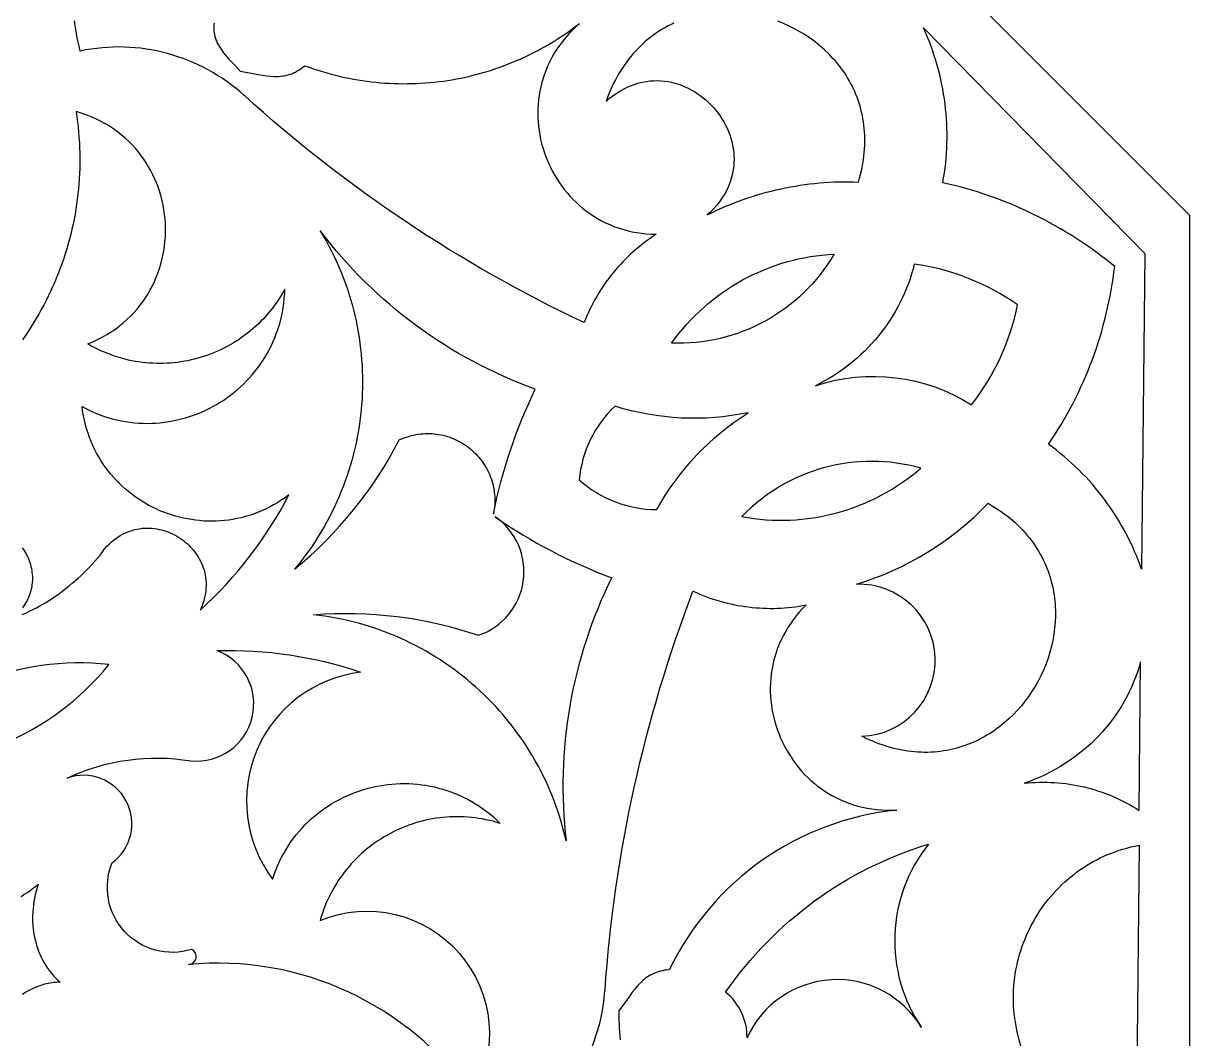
# Model space of a CAD drawing. Extents: x -3069 to -2029, y 258 to 1298.
# Drawn here: x -2495 to -2368.6, y 763.4 to 873.4 of the extents above; entities that cross this region are included whole.
import ezdxf

# ---------------------------------------------------------------- set-up
doc = ezdxf.new("R2010")
doc.units = 0
doc.layers.add('LAYER_1', color=18, linetype='CONTINUOUS')
doc.layers.add('LAYER_2', color=174, linetype='CONTINUOUS')

msp = doc.modelspace()

# ---------------------------------------------------------------- linework, layer by layer
at = {"layer": 'LAYER_1'}
for points in [[(-2474.29, 873.39), (-2474.32, 873.17), (-2474.32, 872.95), (-2474.32, 872.74), (-2474.31, 872.54), (-2474.29, 872.34), (-2474.25, 872.15), (-2474.21, 871.96), (-2474.16, 871.77), (-2474.1, 871.59), (-2474.02, 871.42), (-2473.95, 871.24), (-2473.86, 871.07), (-2473.76, 870.9), (-2473.55, 870.57), (-2473.31, 870.24), (-2473.05, 869.92), (-2472.76, 869.59), (-2472.14, 868.92), (-2471.47, 868.2), (-2470.46, 868.02), (-2469.51, 867.84), (-2469.05, 867.76), (-2468.6, 867.7), (-2468.17, 867.66), (-2467.74, 867.63), (-2467.32, 867.64), (-2467.11, 867.65), (-2466.9, 867.68), (-2466.7, 867.71), (-2466.49, 867.75), (-2466.29, 867.8), (-2466.09, 867.86), (-2465.88, 867.93), (-2465.68, 868.02), (-2465.48, 868.11), (-2465.28, 868.22), (-2465.08, 868.34), (-2464.87, 868.48), (-2464.67, 868.63), (-2464.47, 868.79), (-2464, 868.62), (-2463.52, 868.45), (-2463.05, 868.3), (-2462.57, 868.15), (-2462.09, 868.01), (-2461.61, 867.88), (-2461.13, 867.76), (-2460.65, 867.64), (-2460.17, 867.53), (-2459.68, 867.43), (-2459.2, 867.34), (-2458.71, 867.26), (-2458.23, 867.18), (-2457.74, 867.11), (-2457.25, 867.05), (-2456.77, 867), (-2456.28, 866.95), (-2455.79, 866.91), (-2455.3, 866.89), (-2454.81, 866.86), (-2454.32, 866.85), (-2453.84, 866.84), (-2453.35, 866.85), (-2452.86, 866.85), (-2452.37, 866.87), (-2451.89, 866.9), (-2451.4, 866.93), (-2450.91, 866.97), (-2450.43, 867.02), (-2449.95, 867.07), (-2449.46, 867.13), (-2448.98, 867.2), (-2448.5, 867.28), (-2448.02, 867.37), (-2447.54, 867.46), (-2447.07, 867.56), (-2446.59, 867.67), (-2446.12, 867.79), (-2445.65, 867.91), (-2445.18, 868.04), (-2444.71, 868.18), (-2444.25, 868.32), (-2443.78, 868.48), (-2443.32, 868.64), (-2442.86, 868.8), (-2442.4, 868.98), (-2441.95, 869.16), (-2441.5, 869.35), (-2441.05, 869.55), (-2440.6, 869.75), (-2440.16, 869.97), (-2439.72, 870.18), (-2439.28, 870.41), (-2438.85, 870.64), (-2438.41, 870.89), (-2437.99, 871.13), (-2437.56, 871.39), (-2437.14, 871.65), (-2436.72, 871.92), (-2436.31, 872.2), (-2435.9, 872.48), (-2435.49, 872.78), (-2435.09, 873.07), (-2434.69, 873.38), (-2435.11, 873.01), (-2435.5, 872.62), (-2435.88, 872.23), (-2436.23, 871.82), (-2436.56, 871.41), (-2436.88, 870.99), (-2437.17, 870.57), (-2437.44, 870.14), (-2437.69, 869.7), (-2437.92, 869.25), (-2438.13, 868.8), (-2438.33, 868.35), (-2438.5, 867.89), (-2438.65, 867.43), (-2438.79, 866.96), (-2438.9, 866.5), (-2439, 866.02), (-2439.08, 865.55), (-2439.14, 865.08), (-2439.19, 864.6), (-2439.21, 864.13), (-2439.22, 863.66), (-2439.21, 863.18), (-2439.19, 862.71), (-2439.15, 862.24), (-2439.09, 861.77), (-2439.01, 861.31), (-2438.92, 860.84), (-2438.81, 860.38), (-2438.68, 859.93), (-2438.54, 859.48), (-2438.39, 859.04), (-2438.22, 858.6), (-2438.03, 858.16), (-2437.83, 857.74), (-2437.62, 857.32), (-2437.39, 856.91), (-2437.14, 856.51), (-2436.88, 856.11), (-2436.61, 855.73), (-2436.32, 855.35), (-2436.02, 854.99), (-2435.71, 854.63), (-2435.38, 854.29), (-2435.04, 853.96), (-2434.69, 853.64), (-2434.33, 853.33), (-2433.95, 853.04), (-2433.56, 852.76), (-2433.16, 852.49), (-2432.74, 852.24), (-2432.32, 852), (-2431.88, 851.78), (-2431.43, 851.58), (-2430.98, 851.39), (-2430.51, 851.22), (-2430.03, 851.07), (-2429.54, 850.93), (-2429.04, 850.81), (-2428.53, 850.72), (-2428, 850.64), (-2427.47, 850.58), (-2426.94, 850.55), (-2426.39, 850.53), (-2426.72, 850.31), (-2427.04, 850.09), (-2427.36, 849.86), (-2427.68, 849.63), (-2427.99, 849.39), (-2428.29, 849.14), (-2428.6, 848.89), (-2428.89, 848.63), (-2429.18, 848.36), (-2429.46, 848.09), (-2429.74, 847.82), (-2430.02, 847.54), (-2430.28, 847.25), (-2430.55, 846.96), (-2430.8, 846.67), (-2431.05, 846.37), (-2431.3, 846.06), (-2431.54, 845.75), (-2431.77, 845.44), (-2431.99, 845.12), (-2432.21, 844.8), (-2432.43, 844.47), (-2432.64, 844.13), (-2432.84, 843.8), (-2433.03, 843.46), (-2433.22, 843.11), (-2433.4, 842.76), (-2433.58, 842.41), (-2433.74, 842.05), (-2433.9, 841.69), (-2434.06, 841.33), (-2434.2, 840.96), (-2435.46, 841.56), (-2436.71, 842.17), (-2437.95, 842.79), (-2439.19, 843.43), (-2440.42, 844.07), (-2441.64, 844.73), (-2442.86, 845.4), (-2444.07, 846.07), (-2445.28, 846.76), (-2446.48, 847.46), (-2447.67, 848.18), (-2448.85, 848.9), (-2450.03, 849.63), (-2451.2, 850.38), (-2452.37, 851.13), (-2453.52, 851.9), (-2454.67, 852.67), (-2455.82, 853.46), (-2456.95, 854.26), (-2458.08, 855.07), (-2459.2, 855.89), (-2460.31, 856.71), (-2461.42, 857.55), (-2462.52, 858.4), (-2463.61, 859.26), (-2464.69, 860.13), (-2465.77, 861.01), (-2466.83, 861.9), (-2467.89, 862.8), (-2468.94, 863.71), (-2469.99, 864.64), (-2471.02, 865.57), (-2471.04, 865.57), (-2471.49, 865.98), (-2471.96, 866.36), (-2472.44, 866.73), (-2472.92, 867.09), (-2473.42, 867.43), (-2473.92, 867.75), (-2474.43, 868.06), (-2474.95, 868.35), (-2475.48, 868.63), (-2476.01, 868.89), (-2476.55, 869.14), (-2477.1, 869.37), (-2477.65, 869.58), (-2478.21, 869.77), (-2478.78, 869.95), (-2479.35, 870.12), (-2479.92, 870.26), (-2480.5, 870.39), (-2481.08, 870.5), (-2481.66, 870.6), (-2482.25, 870.68), (-2482.84, 870.74), (-2483.44, 870.78), (-2484.03, 870.81), (-2484.63, 870.82), (-2485.22, 870.81), (-2485.82, 870.78), (-2486.42, 870.74), (-2487.02, 870.67), (-2487.62, 870.59), (-2488.22, 870.5), (-2488.81, 870.38), (-2488.93, 870.92), (-2489.05, 871.47), (-2489.16, 872.01), (-2489.26, 872.55), (-2489.35, 873.1), (-2489.43, 873.64)], [(-2424.48, 873.39), (-2424.79, 873.25), (-2425.09, 873.1), (-2425.38, 872.94), (-2425.68, 872.77), (-2425.97, 872.6), (-2426.25, 872.41), (-2426.53, 872.22), (-2426.81, 872.02), (-2427.09, 871.81), (-2427.36, 871.59), (-2427.62, 871.37), (-2427.89, 871.13), (-2428.14, 870.89), (-2428.4, 870.63), (-2428.64, 870.37), (-2428.89, 870.1), (-2429.12, 869.82), (-2429.36, 869.53), (-2429.58, 869.23), (-2429.8, 868.93), (-2430.02, 868.61), (-2430.23, 868.29), (-2430.43, 867.95), (-2430.63, 867.61), (-2430.82, 867.25), (-2431.01, 866.89), (-2431.19, 866.52), (-2431.36, 866.14), (-2431.52, 865.74), (-2431.68, 865.34), (-2431.83, 864.93), (-2431.44, 865.26), (-2431.05, 865.56), (-2430.66, 865.83), (-2430.27, 866.08), (-2429.87, 866.3), (-2429.47, 866.49), (-2429.07, 866.66), (-2428.67, 866.8), (-2428.27, 866.92), (-2427.87, 867.02), (-2427.47, 867.09), (-2427.07, 867.14), (-2426.68, 867.17), (-2426.28, 867.18), (-2425.89, 867.16), (-2425.5, 867.13), (-2425.12, 867.07), (-2424.74, 867), (-2424.37, 866.91), (-2424, 866.8), (-2423.64, 866.67), (-2423.28, 866.52), (-2422.94, 866.36), (-2422.6, 866.18), (-2422.26, 865.99), (-2421.94, 865.79), (-2421.62, 865.57), (-2421.32, 865.33), (-2421.02, 865.08), (-2420.73, 864.82), (-2420.46, 864.55), (-2420.2, 864.27), (-2419.95, 863.98), (-2419.71, 863.67), (-2419.48, 863.36), (-2419.27, 863.04), (-2419.07, 862.71), (-2418.89, 862.37), (-2418.72, 862.02), (-2418.57, 861.67), (-2418.43, 861.31), (-2418.31, 860.94), (-2418.21, 860.57), (-2418.12, 860.2), (-2418.05, 859.82), (-2418, 859.44), (-2417.97, 859.06), (-2417.96, 858.67), (-2417.97, 858.28), (-2418, 857.89), (-2418.05, 857.5), (-2418.12, 857.11), (-2418.22, 856.72), (-2418.34, 856.33), (-2418.48, 855.94), (-2418.64, 855.56), (-2418.83, 855.18), (-2419.04, 854.8), (-2419.28, 854.43), (-2419.54, 854.05), (-2419.83, 853.69), (-2420.15, 853.33), (-2420.49, 852.98), (-2420.86, 852.63), (-2420.38, 852.87), (-2419.9, 853.1), (-2419.42, 853.32), (-2418.93, 853.53), (-2418.44, 853.74), (-2417.95, 853.93), (-2417.46, 854.12), (-2416.96, 854.3), (-2416.46, 854.48), (-2415.96, 854.64), (-2415.45, 854.8), (-2414.95, 854.95), (-2414.44, 855.09), (-2413.93, 855.22), (-2413.41, 855.35), (-2412.9, 855.46), (-2412.38, 855.57), (-2411.86, 855.67), (-2411.34, 855.76), (-2410.82, 855.85), (-2410.3, 855.92), (-2409.77, 855.99), (-2409.25, 856.05), (-2408.72, 856.1), (-2408.19, 856.14), (-2407.67, 856.17), (-2407.14, 856.2), (-2406.61, 856.21), (-2406.08, 856.22), (-2405.55, 856.22), (-2405.01, 856.21), (-2404.48, 856.19), (-2404.36, 856.6), (-2404.26, 857.01), (-2404.16, 857.42), (-2404.08, 857.82), (-2404.01, 858.21), (-2403.95, 858.61), (-2403.89, 859), (-2403.85, 859.39), (-2403.82, 859.77), (-2403.8, 860.15), (-2403.79, 860.53), (-2403.79, 860.9), (-2403.8, 861.27), (-2403.82, 861.63), (-2403.85, 861.99), (-2403.89, 862.35), (-2403.94, 862.7), (-2404, 863.05), (-2404.06, 863.4), (-2404.14, 863.74), (-2404.22, 864.07), (-2404.31, 864.4), (-2404.41, 864.73), (-2404.52, 865.06), (-2404.63, 865.37), (-2404.76, 865.69), (-2404.89, 866), (-2405.03, 866.3), (-2405.17, 866.61), (-2405.33, 866.9), (-2405.49, 867.19), (-2405.66, 867.48), (-2405.83, 867.76), (-2406.01, 868.04), (-2406.2, 868.31), (-2406.4, 868.58), (-2406.6, 868.84), (-2406.8, 869.09), (-2407.02, 869.35), (-2407.24, 869.59), (-2407.46, 869.83), (-2407.69, 870.07), (-2408.17, 870.53), (-2408.66, 870.96), (-2409.18, 871.37), (-2409.71, 871.76), (-2410.26, 872.13), (-2410.82, 872.47), (-2411.4, 872.79), (-2412, 873.08), (-2412.6, 873.35), (-2413.21, 873.6)], [(-2495.09, 809.33), (-2494.7, 809.5), (-2494.31, 809.69), (-2493.92, 809.88), (-2493.54, 810.08), (-2493.17, 810.29), (-2492.8, 810.5), (-2492.43, 810.72), (-2492.07, 810.95), (-2491.71, 811.18), (-2491.36, 811.42), (-2491.01, 811.67), (-2490.66, 811.93), (-2490.32, 812.19), (-2489.99, 812.45), (-2489.66, 812.73), (-2489.33, 813.01), (-2489.02, 813.29), (-2488.7, 813.58), (-2488.39, 813.88), (-2488.09, 814.18), (-2487.79, 814.49), (-2487.5, 814.81), (-2487.21, 815.13), (-2486.93, 815.46), (-2486.66, 815.79), (-2486.39, 816.13), (-2486.13, 816.48), (-2485.91, 816.73), (-2485.68, 816.96), (-2485.45, 817.18), (-2485.21, 817.38), (-2484.96, 817.57), (-2484.72, 817.74), (-2484.47, 817.89), (-2484.21, 818.04), (-2483.96, 818.16), (-2483.7, 818.28), (-2483.44, 818.38), (-2483.17, 818.46), (-2482.91, 818.54), (-2482.64, 818.6), (-2482.37, 818.64), (-2482.11, 818.68), (-2481.84, 818.7), (-2481.57, 818.71), (-2481.3, 818.7), (-2481.04, 818.69), (-2480.77, 818.66), (-2480.51, 818.62), (-2480.25, 818.57), (-2479.99, 818.51), (-2479.74, 818.44), (-2479.49, 818.36), (-2479.24, 818.27), (-2478.99, 818.16), (-2478.75, 818.05), (-2478.51, 817.93), (-2478.28, 817.8), (-2478.06, 817.66), (-2477.84, 817.51), (-2477.62, 817.36), (-2477.42, 817.19), (-2477.22, 817.02), (-2477.02, 816.84), (-2476.84, 816.65), (-2476.66, 816.45), (-2476.49, 816.25), (-2476.33, 816.04), (-2476.17, 815.82), (-2476.03, 815.6), (-2475.9, 815.37), (-2475.77, 815.13), (-2475.66, 814.89), (-2475.56, 814.64), (-2475.47, 814.39), (-2475.39, 814.13), (-2475.32, 813.87), (-2475.26, 813.6), (-2475.22, 813.33), (-2475.19, 813.06), (-2475.17, 812.78), (-2475.17, 812.49), (-2475.18, 812.21), (-2475.2, 811.92), (-2475.24, 811.62), (-2475.3, 811.33), (-2475.37, 811.03), (-2475.45, 810.73), (-2475.55, 810.43), (-2475.67, 810.12), (-2475.81, 809.82), (-2475.08, 810.49), (-2474.37, 811.18), (-2473.67, 811.88), (-2472.99, 812.6), (-2472.33, 813.34), (-2471.69, 814.09), (-2471.06, 814.85), (-2470.45, 815.62), (-2469.85, 816.41), (-2469.28, 817.22), (-2468.72, 818.03), (-2468.18, 818.86), (-2467.65, 819.7), (-2467.15, 820.55), (-2466.66, 821.42), (-2466.2, 822.29), (-2466.61, 822), (-2467.02, 821.72), (-2467.44, 821.45), (-2467.86, 821.21), (-2468.29, 820.98), (-2468.72, 820.77), (-2469.16, 820.57), (-2469.59, 820.39), (-2470.04, 820.23), (-2470.48, 820.08), (-2470.92, 819.95), (-2471.37, 819.83), (-2471.82, 819.73), (-2472.27, 819.65), (-2472.72, 819.58), (-2473.17, 819.52), (-2473.62, 819.48), (-2474.07, 819.46), (-2474.52, 819.45), (-2474.97, 819.46), (-2475.42, 819.47), (-2475.87, 819.51), (-2476.31, 819.56), (-2476.75, 819.62), (-2477.19, 819.69), (-2477.63, 819.78), (-2478.06, 819.88), (-2478.49, 820), (-2478.92, 820.13), (-2479.34, 820.27), (-2479.75, 820.43), (-2480.17, 820.59), (-2480.57, 820.78), (-2480.97, 820.97), (-2481.37, 821.17), (-2481.75, 821.39), (-2482.13, 821.62), (-2482.51, 821.86), (-2482.87, 822.12), (-2483.23, 822.38), (-2483.58, 822.66), (-2483.93, 822.95), (-2484.26, 823.25), (-2484.58, 823.56), (-2484.9, 823.88), (-2485.2, 824.21), (-2485.5, 824.55), (-2485.78, 824.91), (-2486.05, 825.27), (-2486.31, 825.64), (-2486.56, 826.03), (-2486.8, 826.42), (-2487.03, 826.82), (-2487.24, 827.24), (-2487.44, 827.66), (-2487.63, 828.09), (-2487.8, 828.53), (-2487.96, 828.98), (-2488.11, 829.44), (-2488.24, 829.91), (-2488.35, 830.38), (-2488.45, 830.87), (-2488.54, 831.36), (-2488.61, 831.86), (-2488.14, 831.62), (-2487.68, 831.4), (-2487.21, 831.19), (-2486.74, 831.01), (-2486.27, 830.84), (-2485.8, 830.69), (-2485.33, 830.55), (-2484.85, 830.43), (-2484.38, 830.33), (-2483.9, 830.25), (-2483.43, 830.18), (-2482.96, 830.12), (-2482.48, 830.08), (-2482.01, 830.06), (-2481.54, 830.05), (-2481.07, 830.06), (-2480.6, 830.08), (-2480.14, 830.12), (-2479.67, 830.17), (-2479.21, 830.24), (-2478.76, 830.32), (-2478.3, 830.42), (-2477.86, 830.53), (-2477.41, 830.65), (-2476.97, 830.78), (-2476.53, 830.93), (-2476.1, 831.1), (-2475.68, 831.27), (-2475.26, 831.46), (-2474.85, 831.66), (-2474.44, 831.87), (-2474.04, 832.1), (-2473.65, 832.33), (-2473.26, 832.58), (-2472.88, 832.84), (-2472.51, 833.11), (-2472.15, 833.4), (-2471.8, 833.69), (-2471.45, 834), (-2471.11, 834.31), (-2470.79, 834.64), (-2470.47, 834.97), (-2470.17, 835.32), (-2469.87, 835.68), (-2469.59, 836.04), (-2469.31, 836.42), (-2469.05, 836.8), (-2468.8, 837.2), (-2468.56, 837.6), (-2468.33, 838.01), (-2468.12, 838.43), (-2467.92, 838.86), (-2467.73, 839.3), (-2467.56, 839.75), (-2467.39, 840.2), (-2467.25, 840.66), (-2467.12, 841.13), (-2467, 841.6), (-2466.9, 842.09), (-2466.81, 842.58), (-2466.74, 843.07), (-2466.69, 843.58), (-2466.65, 844.09), (-2466.63, 844.6), (-2466.83, 844.25), (-2467.03, 843.9), (-2467.25, 843.56), (-2467.47, 843.23), (-2467.7, 842.9), (-2467.94, 842.58), (-2468.18, 842.27), (-2468.43, 841.97), (-2468.69, 841.67), (-2468.96, 841.39), (-2469.23, 841.11), (-2469.5, 840.83), (-2469.78, 840.57), (-2470.07, 840.31), (-2470.37, 840.06), (-2470.67, 839.82), (-2470.97, 839.59), (-2471.28, 839.37), (-2471.6, 839.15), (-2471.91, 838.94), (-2472.24, 838.74), (-2472.57, 838.55), (-2472.9, 838.37), (-2473.24, 838.2), (-2473.58, 838.03), (-2473.92, 837.87), (-2474.27, 837.72), (-2474.62, 837.58), (-2474.97, 837.45), (-2475.33, 837.33), (-2475.69, 837.21), (-2476.05, 837.11), (-2476.42, 837.01), (-2476.78, 836.92), (-2477.15, 836.84), (-2477.52, 836.77), (-2477.9, 836.71), (-2478.27, 836.66), (-2478.65, 836.62), (-2479.03, 836.58), (-2479.4, 836.56), (-2479.78, 836.54), (-2480.16, 836.54), (-2480.54, 836.54), (-2480.92, 836.56), (-2481.3, 836.58), (-2481.69, 836.61), (-2482.07, 836.65), (-2482.45, 836.7), (-2482.83, 836.76), (-2483.21, 836.83), (-2483.58, 836.91), (-2483.96, 837), (-2484.34, 837.1), (-2484.71, 837.21), (-2485.09, 837.33), (-2485.46, 837.46), (-2485.83, 837.6), (-2486.19, 837.75), (-2486.56, 837.91), (-2486.92, 838.08), (-2487.28, 838.26), (-2487.64, 838.46), (-2487.99, 838.66), (-2487.45, 838.88), (-2486.92, 839.13), (-2486.41, 839.39), (-2485.92, 839.67), (-2485.45, 839.96), (-2484.99, 840.27), (-2484.56, 840.6), (-2484.14, 840.94), (-2483.74, 841.29), (-2483.36, 841.65), (-2483, 842.03), (-2482.65, 842.42), (-2482.33, 842.82), (-2482.02, 843.22), (-2481.73, 843.64), (-2481.46, 844.07), (-2481.21, 844.51), (-2480.98, 844.96), (-2480.76, 845.41), (-2480.56, 845.87), (-2480.38, 846.33), (-2480.22, 846.81), (-2480.07, 847.28), (-2479.95, 847.76), (-2479.84, 848.25), (-2479.75, 848.74), (-2479.68, 849.23), (-2479.62, 849.72), (-2479.58, 850.22), (-2479.57, 850.71), (-2479.56, 851.21), (-2479.58, 851.7), (-2479.61, 852.2), (-2479.67, 852.69), (-2479.73, 853.18), (-2479.82, 853.67), (-2479.93, 854.15), (-2480.05, 854.64), (-2480.19, 855.11), (-2480.34, 855.58), (-2480.52, 856.05), (-2480.71, 856.51), (-2480.92, 856.96), (-2481.14, 857.41), (-2481.39, 857.84), (-2481.65, 858.27), (-2481.93, 858.69), (-2482.22, 859.1), (-2482.53, 859.5), (-2482.86, 859.89), (-2483.21, 860.27), (-2483.57, 860.63), (-2483.96, 860.98), (-2484.35, 861.32), (-2484.77, 861.64), (-2485.2, 861.95), (-2485.65, 862.25), (-2486.12, 862.53), (-2486.6, 862.79), (-2487.1, 863.03), (-2487.61, 863.26), (-2488.15, 863.47), (-2488.7, 863.66), (-2489.26, 863.83), (-2489.18, 863.27), (-2489.11, 862.71), (-2489.04, 862.15), (-2488.99, 861.58), (-2488.94, 861.02), (-2488.9, 860.46), (-2488.88, 859.9), (-2488.86, 859.34), (-2488.85, 858.78), (-2488.85, 858.22), (-2488.86, 857.66), (-2488.88, 857.11), (-2488.91, 856.55), (-2488.95, 856), (-2489, 855.44), (-2489.05, 854.89), (-2489.12, 854.34), (-2489.19, 853.79), (-2489.28, 853.25), (-2489.37, 852.7), (-2489.47, 852.16), (-2489.58, 851.62), (-2489.7, 851.08), (-2489.83, 850.55), (-2489.96, 850.01), (-2490.11, 849.48), (-2490.26, 848.95), (-2490.42, 848.43), (-2490.59, 847.91), (-2490.77, 847.39), (-2490.96, 846.87), (-2491.15, 846.35), (-2491.36, 845.84), (-2491.57, 845.34), (-2491.79, 844.83), (-2492.02, 844.33), (-2492.26, 843.84), (-2492.5, 843.35), (-2492.76, 842.86), (-2493.02, 842.37), (-2493.29, 841.89), (-2493.56, 841.42), (-2493.85, 840.94), (-2494.14, 840.48), (-2494.44, 840.01), (-2494.75, 839.56), (-2495.07, 839.1)], [(-2495.08, 816.56), (-2494.95, 816.38), (-2494.83, 816.19), (-2494.71, 816), (-2494.61, 815.81), (-2494.51, 815.61), (-2494.42, 815.4), (-2494.34, 815.2), (-2494.27, 814.98), (-2494.2, 814.77), (-2494.15, 814.56), (-2494.1, 814.34), (-2494.06, 814.12), (-2494.03, 813.9), (-2494.01, 813.68), (-2493.99, 813.45), (-2493.99, 813.23), (-2493.99, 813.01), (-2494.01, 812.79), (-2494.03, 812.56), (-2494.06, 812.34), (-2494.11, 812.12), (-2494.16, 811.91), (-2494.22, 811.69), (-2494.29, 811.48), (-2494.37, 811.27), (-2494.47, 811.06), (-2494.57, 810.86), (-2494.68, 810.66), (-2494.8, 810.46), (-2494.93, 810.27), (-2495.07, 810.08)], [(-2495.22, 778.8), (-2494.9, 779), (-2494.59, 779.2), (-2494.28, 779.42), (-2493.97, 779.65), (-2493.66, 779.88), (-2493.36, 780.13), (-2493.48, 779.75), (-2493.59, 779.38), (-2493.68, 779), (-2493.76, 778.63), (-2493.83, 778.25), (-2493.88, 777.87), (-2493.92, 777.5), (-2493.95, 777.12), (-2493.96, 776.75), (-2493.97, 776.38), (-2493.96, 776.01), (-2493.93, 775.65), (-2493.9, 775.28), (-2493.85, 774.93), (-2493.79, 774.57), (-2493.72, 774.22), (-2493.63, 773.87), (-2493.54, 773.53), (-2493.43, 773.2), (-2493.31, 772.87), (-2493.18, 772.54), (-2493.04, 772.23), (-2492.88, 771.92), (-2492.71, 771.61), (-2492.54, 771.32), (-2492.35, 771.03), (-2492.15, 770.75), (-2491.93, 770.48), (-2491.71, 770.22), (-2491.48, 769.97), (-2491.23, 769.73), (-2490.98, 769.5), (-2491.19, 769.5), (-2491.41, 769.49), (-2491.62, 769.48), (-2491.84, 769.45), (-2492.26, 769.39), (-2492.68, 769.29), (-2493.09, 769.17), (-2493.5, 769.02), (-2493.9, 768.84), (-2494.29, 768.64), (-2494.68, 768.42), (-2495.05, 768.17)]]:
    msp.add_lwpolyline(points, dxfattribs=at)
for points in [[(-2373.46, 848.44), (-2373.8, 814.24), (-2373.98, 814.75), (-2374.17, 815.25), (-2374.37, 815.75), (-2374.59, 816.24), (-2374.8, 816.73), (-2375.03, 817.22), (-2375.27, 817.7), (-2375.52, 818.17), (-2375.77, 818.64), (-2376.04, 819.11), (-2376.31, 819.57), (-2376.59, 820.02), (-2376.88, 820.47), (-2377.18, 820.91), (-2377.49, 821.35), (-2377.8, 821.78), (-2378.12, 822.21), (-2378.46, 822.63), (-2378.79, 823.04), (-2379.14, 823.45), (-2379.5, 823.85), (-2379.86, 824.24), (-2380.23, 824.63), (-2380.61, 825.01), (-2380.99, 825.38), (-2381.38, 825.74), (-2381.78, 826.1), (-2382.19, 826.45), (-2382.61, 826.8), (-2383.03, 827.13), (-2383.46, 827.46), (-2383.89, 827.78, 0.121003), (-2376.72, 847.05), (-2377.22, 847.45), (-2377.73, 847.85), (-2378.25, 848.25), (-2378.77, 848.63), (-2379.3, 849.01), (-2379.83, 849.38), (-2380.38, 849.75), (-2380.92, 850.11), (-2381.48, 850.46), (-2382.04, 850.8), (-2382.6, 851.13), (-2383.17, 851.46), (-2383.75, 851.78), (-2384.33, 852.09), (-2384.91, 852.39), (-2385.5, 852.69), (-2386.09, 852.97), (-2386.69, 853.25), (-2387.29, 853.52), (-2387.89, 853.78), (-2388.5, 854.02), (-2389.11, 854.26), (-2389.72, 854.49), (-2390.34, 854.71), (-2390.96, 854.92), (-2391.58, 855.13), (-2392.2, 855.32), (-2392.83, 855.5), (-2393.45, 855.66), (-2394.08, 855.82), (-2394.71, 855.97), (-2395.34, 856.11), (-2395.25, 856.64), (-2395.16, 857.18), (-2395.09, 857.71), (-2395.03, 858.24), (-2394.98, 858.78), (-2394.94, 859.32), (-2394.91, 859.85), (-2394.89, 860.39), (-2394.88, 860.92), (-2394.88, 861.46), (-2394.89, 861.99), (-2394.91, 862.53), (-2394.94, 863.06), (-2394.99, 863.6), (-2395.04, 864.13), (-2395.1, 864.66), (-2395.17, 865.19), (-2395.25, 865.72), (-2395.34, 866.24), (-2395.44, 866.77), (-2395.55, 867.29), (-2395.68, 867.81), (-2395.81, 868.33), (-2395.95, 868.85), (-2396.1, 869.36), (-2396.26, 869.87), (-2396.43, 870.38), (-2396.61, 870.88), (-2396.8, 871.39), (-2397, 871.89), (-2397.21, 872.38), (-2397.43, 872.88)], [(-2387.24, 842.89), (-2387.86, 843.31), (-2388.5, 843.72), (-2389.16, 844.11), (-2389.82, 844.47), (-2390.49, 844.83), (-2391.18, 845.16), (-2391.87, 845.47), (-2392.57, 845.76), (-2393.28, 846.03), (-2394, 846.28), (-2394.73, 846.51), (-2395.46, 846.71), (-2396.19, 846.9), (-2396.93, 847.06), (-2397.68, 847.2), (-2398.43, 847.31), (-2398.57, 846.77), (-2398.72, 846.24), (-2398.89, 845.71), (-2399.07, 845.19), (-2399.27, 844.68), (-2399.48, 844.17), (-2399.71, 843.67), (-2399.95, 843.18), (-2400.2, 842.69), (-2400.46, 842.21), (-2400.74, 841.74), (-2401.03, 841.28), (-2401.33, 840.83), (-2401.65, 840.38), (-2401.97, 839.95), (-2402.31, 839.52), (-2402.66, 839.1), (-2403.02, 838.69), (-2403.39, 838.29), (-2403.77, 837.91), (-2404.17, 837.53), (-2404.57, 837.16), (-2404.98, 836.81), (-2405.41, 836.46), (-2405.84, 836.13), (-2406.29, 835.81), (-2406.74, 835.5), (-2407.2, 835.2), (-2407.67, 834.91), (-2408.16, 834.64), (-2408.65, 834.38), (-2409.14, 834.13, -0.224974), (-2392.24, 832.06, 0.118726)], [(-2434.73, 823.93, 0.186674), (-2426.31, 820.72, -0.126855), (-2416.42, 831.2), (-2417.32, 831.03), (-2418.22, 830.89), (-2419.13, 830.77), (-2420.04, 830.69), (-2420.95, 830.63), (-2421.86, 830.6), (-2422.77, 830.6), (-2423.68, 830.63), (-2424.59, 830.69), (-2425.5, 830.78), (-2426.41, 830.89), (-2427.31, 831.04), (-2428.2, 831.21), (-2429.1, 831.41), (-2429.98, 831.64), (-2430.86, 831.9), (-2431.27, 831.5), (-2431.66, 831.08), (-2432.03, 830.65), (-2432.37, 830.2), (-2432.7, 829.74), (-2433, 829.26), (-2433.28, 828.77), (-2433.54, 828.27), (-2433.78, 827.76), (-2433.99, 827.24), (-2434.17, 826.71), (-2434.34, 826.16), (-2434.47, 825.61), (-2434.59, 825.06), (-2434.67, 824.49)], [(-2417.12, 819.95, 0.228229), (-2397.73, 825.2, 0.276488)], [(-2390.43, 821.39), (-2390.06, 821.17), (-2389.7, 820.95), (-2389.35, 820.73), (-2389.02, 820.5), (-2388.69, 820.26), (-2388.37, 820.02), (-2388.06, 819.77), (-2387.77, 819.52), (-2387.48, 819.27), (-2387.2, 819.01), (-2386.93, 818.74), (-2386.68, 818.47), (-2386.43, 818.2), (-2386.19, 817.92), (-2385.96, 817.64), (-2385.74, 817.36), (-2385.53, 817.07), (-2385.33, 816.78), (-2385.14, 816.49), (-2384.96, 816.19), (-2384.79, 815.89), (-2384.62, 815.59), (-2384.47, 815.28), (-2384.32, 814.97), (-2384.19, 814.66), (-2384.06, 814.35), (-2383.94, 814.04), (-2383.83, 813.72), (-2383.72, 813.4), (-2383.63, 813.08), (-2383.55, 812.76), (-2383.47, 812.44), (-2383.4, 812.11), (-2383.34, 811.79), (-2383.29, 811.46), (-2383.24, 811.13), (-2383.21, 810.81), (-2383.18, 810.48), (-2383.16, 810.15), (-2383.14, 809.82), (-2383.14, 809.49), (-2383.14, 809.16), (-2383.17, 808.5), (-2383.23, 807.85), (-2383.31, 807.19), (-2383.43, 806.54), (-2383.57, 805.9), (-2383.74, 805.26), (-2383.94, 804.63), (-2384.16, 804.01), (-2384.41, 803.4), (-2384.69, 802.79), (-2384.99, 802.2), (-2385.31, 801.62), (-2385.66, 801.06), (-2386.02, 800.51), (-2386.42, 799.98), (-2386.83, 799.46), (-2387.26, 798.97), (-2387.72, 798.49), (-2388.19, 798.03), (-2388.69, 797.6), (-2389.2, 797.18), (-2389.47, 796.99), (-2389.73, 796.79), (-2390.01, 796.61), (-2390.28, 796.43), (-2390.56, 796.26), (-2390.85, 796.09), (-2391.14, 795.94), (-2391.43, 795.78), (-2391.73, 795.64), (-2392.03, 795.5), (-2392.34, 795.37), (-2392.65, 795.25), (-2392.96, 795.14), (-2393.28, 795.03), (-2393.6, 794.93), (-2393.92, 794.84), (-2394.25, 794.76), (-2394.58, 794.68), (-2394.91, 794.62), (-2395.25, 794.56), (-2395.59, 794.51), (-2395.93, 794.47), (-2396.28, 794.44), (-2396.63, 794.42), (-2396.98, 794.41), (-2397.33, 794.41), (-2397.69, 794.42), (-2398.05, 794.43), (-2398.41, 794.46), (-2398.78, 794.5), (-2399.15, 794.55), (-2399.52, 794.6), (-2399.89, 794.67), (-2400.26, 794.75), (-2400.64, 794.84), (-2401.02, 794.94), (-2401.4, 795.05), (-2401.78, 795.18), (-2402.17, 795.31), (-2402.55, 795.45), (-2402.94, 795.61), (-2403.33, 795.78), (-2403.72, 795.96), (-2404.11, 796.15, 1), (-2404.71, 812.62, 0.128453)], [(-2463.53, 809.32), (-2462.4, 809.4), (-2461.26, 809.45), (-2460.13, 809.47), (-2459, 809.45), (-2457.87, 809.42), (-2456.74, 809.35), (-2455.61, 809.25), (-2454.48, 809.12), (-2453.36, 808.97), (-2452.25, 808.79), (-2451.13, 808.58), (-2450.03, 808.34), (-2448.92, 808.07), (-2447.83, 807.77), (-2446.74, 807.44), (-2445.66, 807.09, 0.61665), (-2443.85, 819.93, 0.063158), (-2431.22, 813.32, 0.145764), (-2436.15, 784.82), (-2436.3, 785.44), (-2436.46, 786.05), (-2436.62, 786.66), (-2436.8, 787.26), (-2436.99, 787.86), (-2437.2, 788.45), (-2437.41, 789.04), (-2437.63, 789.62), (-2437.87, 790.19), (-2438.11, 790.76), (-2438.37, 791.32), (-2438.64, 791.87), (-2438.91, 792.42), (-2439.2, 792.96), (-2439.5, 793.5), (-2439.8, 794.03), (-2440.12, 794.55), (-2440.45, 795.07), (-2440.78, 795.57), (-2441.13, 796.08), (-2441.48, 796.57), (-2441.84, 797.05), (-2442.22, 797.53), (-2442.6, 798), (-2442.99, 798.47), (-2443.38, 798.92), (-2443.79, 799.37), (-2444.2, 799.81), (-2444.63, 800.24), (-2445.06, 800.67), (-2445.5, 801.08), (-2445.94, 801.49), (-2446.4, 801.88), (-2446.86, 802.27), (-2447.33, 802.65), (-2447.8, 803.02), (-2448.29, 803.39), (-2448.78, 803.74), (-2449.28, 804.08), (-2449.78, 804.42), (-2450.29, 804.74), (-2450.81, 805.06), (-2451.33, 805.36), (-2451.86, 805.66), (-2452.39, 805.94), (-2452.93, 806.22), (-2453.48, 806.48), (-2454.03, 806.74), (-2454.59, 806.98), (-2455.16, 807.22), (-2455.72, 807.44), (-2456.3, 807.65), (-2456.88, 807.85), (-2457.46, 808.04), (-2458.05, 808.22), (-2458.64, 808.39), (-2459.24, 808.55), (-2459.84, 808.7), (-2460.45, 808.83), (-2461.06, 808.95), (-2461.67, 809.06), (-2462.29, 809.16), (-2462.91, 809.25)], [(-2443.29, 786.72), (-2443.68, 786.83), (-2444.07, 786.94), (-2444.46, 787.04), (-2444.85, 787.12), (-2445.24, 787.2), (-2445.63, 787.26), (-2446.02, 787.32), (-2446.41, 787.36), (-2446.8, 787.4), (-2447.19, 787.42), (-2447.58, 787.44), (-2447.97, 787.44), (-2448.36, 787.44), (-2448.74, 787.42), (-2449.13, 787.4), (-2449.51, 787.36), (-2449.89, 787.32), (-2450.27, 787.27), (-2450.64, 787.21), (-2451.02, 787.13), (-2451.39, 787.05), (-2451.76, 786.96), (-2452.12, 786.87), (-2452.49, 786.76), (-2452.85, 786.64), (-2453.21, 786.52), (-2453.56, 786.39), (-2453.91, 786.24), (-2454.26, 786.09), (-2454.6, 785.94), (-2454.94, 785.77), (-2455.27, 785.59), (-2455.6, 785.41), (-2455.93, 785.22), (-2456.25, 785.02), (-2456.57, 784.82), (-2456.88, 784.6), (-2457.18, 784.38), (-2457.49, 784.15), (-2457.78, 783.91), (-2458.07, 783.67), (-2458.35, 783.42), (-2458.63, 783.16), (-2458.9, 782.89), (-2459.17, 782.62), (-2459.43, 782.34), (-2459.68, 782.05), (-2459.93, 781.76), (-2460.17, 781.46), (-2460.4, 781.15), (-2460.62, 780.84), (-2460.84, 780.52), (-2461.05, 780.19), (-2461.25, 779.86), (-2461.45, 779.52), (-2461.63, 779.18), (-2461.81, 778.82), (-2461.98, 778.47), (-2462.14, 778.11), (-2462.3, 777.74), (-2462.44, 777.36), (-2462.57, 776.98), (-2462.7, 776.6), (-2462.82, 776.21, -0.719328), (-2446.31, 757.17, 0.270929), (-2477.09, 771.42, 0.777705), (-2476.71, 773.07, -0.636132), (-2485.34, 782.44, 0.862472), (-2490.22, 791.62, -0.153049), (-2476.82, 793.49, 0.87466), (-2473.98, 805.44, -0.089383), (-2458.42, 803.1, 0.578149), (-2467.96, 780.69), (-2467.8, 781.18), (-2467.61, 781.66), (-2467.42, 782.13), (-2467.21, 782.59), (-2466.99, 783.04), (-2466.75, 783.47), (-2466.5, 783.9), (-2466.24, 784.31), (-2465.97, 784.71), (-2465.69, 785.1), (-2465.39, 785.48), (-2465.09, 785.85), (-2464.77, 786.21), (-2464.45, 786.55), (-2464.11, 786.88), (-2463.77, 787.2), (-2463.42, 787.51), (-2463.05, 787.8), (-2462.68, 788.09), (-2462.31, 788.36), (-2461.92, 788.61), (-2461.53, 788.86), (-2461.13, 789.09), (-2460.72, 789.31), (-2460.31, 789.52), (-2459.89, 789.71), (-2459.47, 789.89), (-2459.04, 790.06), (-2458.61, 790.22), (-2458.17, 790.36), (-2457.73, 790.49), (-2457.29, 790.6), (-2456.84, 790.7), (-2456.39, 790.79), (-2455.94, 790.86), (-2455.48, 790.92), (-2455.03, 790.97), (-2454.57, 791), (-2454.11, 791.02), (-2453.65, 791.03), (-2453.19, 791.02), (-2452.72, 791), (-2452.26, 790.96), (-2451.8, 790.91), (-2451.34, 790.84), (-2450.89, 790.76), (-2450.43, 790.66), (-2449.98, 790.55), (-2449.53, 790.43), (-2449.08, 790.29), (-2448.63, 790.13), (-2448.19, 789.96), (-2447.75, 789.78), (-2447.32, 789.57), (-2446.89, 789.36), (-2446.46, 789.13), (-2446.04, 788.88), (-2445.63, 788.62), (-2445.22, 788.34), (-2444.82, 788.05), (-2444.43, 787.74), (-2444.04, 787.41), (-2443.66, 787.07)], [(-2511.5, 793.3, 0.255743), (-2485.7, 803.93, 0.255743)], [(-2416.55, 763.49), (-2416.56, 763.85), (-2416.58, 764.2), (-2416.63, 764.56), (-2416.7, 764.9), (-2416.78, 765.25), (-2416.89, 765.58), (-2417.01, 765.91), (-2417.15, 766.24), (-2417.31, 766.55), (-2417.49, 766.85), (-2417.68, 767.15), (-2417.89, 767.43), (-2418.11, 767.7), (-2418.35, 767.95), (-2418.61, 768.19), (-2418.87, 768.42), (-2418.37, 769.13), (-2417.85, 769.83), (-2417.32, 770.52), (-2416.77, 771.2), (-2416.21, 771.87), (-2415.64, 772.52), (-2415.05, 773.16), (-2414.46, 773.79), (-2413.84, 774.4), (-2413.22, 775), (-2412.59, 775.59), (-2411.94, 776.16), (-2411.28, 776.72), (-2410.61, 777.26), (-2409.93, 777.79), (-2409.24, 778.31), (-2408.54, 778.81), (-2407.82, 779.3), (-2407.1, 779.77), (-2406.37, 780.23), (-2405.62, 780.67), (-2404.87, 781.1), (-2404.11, 781.51), (-2403.34, 781.9), (-2402.56, 782.28), (-2401.77, 782.64), (-2400.98, 782.99), (-2400.17, 783.32), (-2399.36, 783.63), (-2398.54, 783.93), (-2397.71, 784.21), (-2396.88, 784.47, 0.329739), (-2397.65, 764.6, 0.606751)]]:
    msp.add_lwpolyline(points, format="xyb", close=True, dxfattribs=at)
for points in [[(-2465.58, 814.26), (-2464.71, 814.99), (-2463.86, 815.74), (-2463.03, 816.51), (-2462.22, 817.3), (-2461.43, 818.11), (-2460.66, 818.95), (-2459.91, 819.8), (-2459.19, 820.67), (-2458.49, 821.56), (-2457.81, 822.46), (-2457.15, 823.39), (-2456.52, 824.33), (-2455.91, 825.28), (-2455.33, 826.26), (-2454.77, 827.25), (-2454.23, 828.25), (-2453.98, 828.36), (-2453.72, 828.47), (-2453.47, 828.56), (-2453.21, 828.64), (-2452.96, 828.72), (-2452.7, 828.78), (-2452.45, 828.83), (-2452.19, 828.87), (-2451.94, 828.91), (-2451.69, 828.93), (-2451.43, 828.95), (-2451.18, 828.95), (-2450.93, 828.95), (-2450.68, 828.94), (-2450.44, 828.92), (-2450.19, 828.89), (-2449.95, 828.85), (-2449.71, 828.81), (-2449.47, 828.76), (-2449.23, 828.69), (-2449, 828.62), (-2448.77, 828.55), (-2448.54, 828.46), (-2448.32, 828.37), (-2448.1, 828.27), (-2447.88, 828.17), (-2447.67, 828.05), (-2447.46, 827.93), (-2447.25, 827.81), (-2447.05, 827.67), (-2446.85, 827.53), (-2446.66, 827.39), (-2446.48, 827.24), (-2446.29, 827.08), (-2446.12, 826.91), (-2445.94, 826.74), (-2445.78, 826.57), (-2445.62, 826.39), (-2445.46, 826.2), (-2445.32, 826.01), (-2445.17, 825.82), (-2445.04, 825.61), (-2444.91, 825.41), (-2444.79, 825.2), (-2444.67, 824.98), (-2444.56, 824.76), (-2444.46, 824.54), (-2444.37, 824.31), (-2444.28, 824.08), (-2444.2, 823.85), (-2444.13, 823.61), (-2444.07, 823.37), (-2444.02, 823.12), (-2443.97, 822.87), (-2443.94, 822.62), (-2443.91, 822.36), (-2443.89, 822.11), (-2443.88, 821.85), (-2443.88, 821.58), (-2443.89, 821.32), (-2443.91, 821.05), (-2443.94, 820.78), (-2443.98, 820.51), (-2444.03, 820.24), (-2443.85, 821.11), (-2443.66, 821.99), (-2443.45, 822.85), (-2443.22, 823.72), (-2442.98, 824.58), (-2442.73, 825.44), (-2442.47, 826.29), (-2442.19, 827.14), (-2441.9, 827.99), (-2441.6, 828.83), (-2441.28, 829.66), (-2440.95, 830.49), (-2440.61, 831.32), (-2440.25, 832.14), (-2439.88, 832.95), (-2439.5, 833.76), (-2440.36, 834.08), (-2441.22, 834.42), (-2442.07, 834.77), (-2442.92, 835.13), (-2443.75, 835.51), (-2444.58, 835.91), (-2445.4, 836.32), (-2446.21, 836.74), (-2447.01, 837.18), (-2447.81, 837.63), (-2448.6, 838.1), (-2449.37, 838.58), (-2450.14, 839.07), (-2450.9, 839.58), (-2451.65, 840.1), (-2452.39, 840.64), (-2453.12, 841.19), (-2453.84, 841.75), (-2454.56, 842.32), (-2455.26, 842.91), (-2455.95, 843.51), (-2456.62, 844.12), (-2457.29, 844.75), (-2457.95, 845.38), (-2458.6, 846.03), (-2459.23, 846.69), (-2459.85, 847.37), (-2460.47, 848.05), (-2461.07, 848.75), (-2461.65, 849.46), (-2462.23, 850.18), (-2462.79, 850.91), (-2462.47, 850.36), (-2462.16, 849.81), (-2461.86, 849.26), (-2461.57, 848.7), (-2461.29, 848.14), (-2461.03, 847.57), (-2460.78, 847), (-2460.54, 846.43), (-2460.31, 845.85), (-2460.1, 845.27), (-2459.89, 844.69), (-2459.7, 844.1), (-2459.52, 843.51), (-2459.35, 842.92), (-2459.19, 842.33), (-2459.05, 841.74), (-2458.92, 841.14), (-2458.79, 840.54), (-2458.69, 839.94), (-2458.59, 839.34), (-2458.5, 838.74), (-2458.43, 838.14), (-2458.36, 837.54), (-2458.31, 836.93), (-2458.27, 836.33), (-2458.24, 835.72), (-2458.23, 835.12), (-2458.22, 834.51), (-2458.23, 833.91), (-2458.25, 833.3), (-2458.27, 832.7), (-2458.32, 832.1), (-2458.37, 831.5), (-2458.43, 830.9), (-2458.51, 830.3), (-2458.59, 829.7), (-2458.69, 829.1), (-2458.8, 828.51), (-2458.92, 827.92), (-2459.05, 827.33), (-2459.2, 826.74), (-2459.35, 826.15), (-2459.52, 825.57), (-2459.69, 824.99), (-2459.88, 824.41), (-2460.08, 823.84), (-2460.29, 823.27), (-2460.52, 822.7), (-2460.75, 822.14), (-2460.99, 821.58), (-2461.25, 821.02), (-2461.52, 820.47), (-2461.79, 819.93), (-2462.08, 819.39), (-2462.38, 818.85), (-2462.69, 818.32), (-2463.02, 817.79), (-2463.35, 817.27), (-2463.69, 816.75), (-2464.05, 816.24), (-2464.42, 815.73), (-2464.79, 815.24), (-2465.18, 814.74)], [(-2424.74, 838.74), (-2424.35, 839.27), (-2423.94, 839.79), (-2423.52, 840.29), (-2423.09, 840.78), (-2422.65, 841.26), (-2422.19, 841.73), (-2421.72, 842.18), (-2421.24, 842.61), (-2420.75, 843.04), (-2420.25, 843.44), (-2419.74, 843.84), (-2419.21, 844.22), (-2418.68, 844.58), (-2418.14, 844.93), (-2417.59, 845.26), (-2417.03, 845.58), (-2416.46, 845.88), (-2415.88, 846.16), (-2415.29, 846.43), (-2414.7, 846.69), (-2414.1, 846.92), (-2413.49, 847.14), (-2412.88, 847.35), (-2412.26, 847.53), (-2411.63, 847.7), (-2411, 847.86), (-2410.36, 847.99), (-2409.72, 848.11), (-2409.07, 848.2), (-2408.42, 848.28), (-2407.77, 848.35), (-2407.11, 848.39), (-2407.46, 847.81), (-2407.83, 847.25), (-2408.22, 846.71), (-2408.62, 846.18), (-2409.04, 845.66), (-2409.47, 845.17), (-2409.93, 844.68), (-2410.39, 844.22), (-2410.87, 843.77), (-2411.36, 843.34), (-2411.87, 842.92), (-2412.39, 842.53), (-2412.92, 842.15), (-2413.47, 841.79), (-2414.02, 841.45), (-2414.59, 841.13), (-2415.17, 840.82), (-2415.75, 840.54), (-2416.35, 840.27), (-2416.96, 840.03), (-2417.57, 839.8), (-2418.19, 839.6), (-2418.82, 839.42), (-2419.46, 839.25), (-2420.1, 839.11), (-2420.75, 838.99), (-2421.4, 838.89), (-2422.06, 838.82), (-2422.73, 838.76), (-2423.39, 838.73), (-2424.06, 838.72)], [(-2373.91, 804.23), (-2374.07, 803.67), (-2374.25, 803.11), (-2374.45, 802.56), (-2374.67, 802.01), (-2374.9, 801.47), (-2375.15, 800.95), (-2375.41, 800.43), (-2375.69, 799.91), (-2375.99, 799.41), (-2376.3, 798.92), (-2376.63, 798.43), (-2376.97, 797.96), (-2377.33, 797.5), (-2377.7, 797.04), (-2378.08, 796.6), (-2378.48, 796.17), (-2378.89, 795.75), (-2379.32, 795.34), (-2379.76, 794.95), (-2380.21, 794.57), (-2380.67, 794.2), (-2381.15, 793.84), (-2381.64, 793.5), (-2382.14, 793.17), (-2382.65, 792.85), (-2383.17, 792.55), (-2383.7, 792.26), (-2384.25, 791.99), (-2384.8, 791.73), (-2385.36, 791.49), (-2385.94, 791.27), (-2386.52, 791.06), (-2386.11, 791.1), (-2385.7, 791.13), (-2385.29, 791.15), (-2384.88, 791.17), (-2384.47, 791.17), (-2384.06, 791.17), (-2383.65, 791.16), (-2383.24, 791.13), (-2382.83, 791.1), (-2382.43, 791.07), (-2382.02, 791.02), (-2381.62, 790.96), (-2381.22, 790.9), (-2380.82, 790.83), (-2380.42, 790.75), (-2380.02, 790.66), (-2379.63, 790.56), (-2379.24, 790.45), (-2378.85, 790.34), (-2378.46, 790.22), (-2378.08, 790.09), (-2377.7, 789.95), (-2377.32, 789.8), (-2376.94, 789.65), (-2376.57, 789.49), (-2376.2, 789.32), (-2375.84, 789.14), (-2375.48, 788.95), (-2375.12, 788.76), (-2374.77, 788.56), (-2374.42, 788.35), (-2374.08, 788.13)]]:
    msp.add_lwpolyline(points, close=True, dxfattribs=at)
for points in [[(-2441.44, 752.85, 0.240725), (-2431.95, 768.62), (-2431.94, 768.64, -0.074077), (-2422.41, 811.87), (-2422.04, 811.71), (-2421.68, 811.56), (-2421.32, 811.41), (-2420.95, 811.27), (-2420.58, 811.13), (-2420.21, 811.01), (-2419.83, 810.89), (-2419.45, 810.78), (-2419.08, 810.67), (-2418.7, 810.58), (-2418.31, 810.49), (-2417.93, 810.41), (-2417.55, 810.33), (-2417.16, 810.27), (-2416.78, 810.21), (-2416.39, 810.16), (-2416, 810.11), (-2415.61, 810.08), (-2415.22, 810.05), (-2414.83, 810.03), (-2414.44, 810.02), (-2414.05, 810.01), (-2413.66, 810.01), (-2413.26, 810.02), (-2412.87, 810.04), (-2412.48, 810.07), (-2412.09, 810.1), (-2411.7, 810.14), (-2411.31, 810.19), (-2410.92, 810.25), (-2410.53, 810.31), (-2410.14, 810.39), (-2410.53, 810), (-2410.89, 809.6), (-2411.23, 809.19), (-2411.55, 808.77), (-2411.86, 808.35), (-2412.14, 807.92), (-2412.4, 807.48), (-2412.64, 807.04), (-2412.86, 806.59), (-2413.06, 806.14), (-2413.24, 805.68), (-2413.4, 805.22), (-2413.55, 804.75), (-2413.67, 804.29), (-2413.77, 803.82), (-2413.86, 803.34), (-2413.93, 802.87), (-2413.98, 802.4), (-2414.02, 801.92), (-2414.03, 801.45), (-2414.03, 800.97), (-2414.01, 800.5), (-2413.97, 800.03), (-2413.92, 799.56), (-2413.85, 799.1), (-2413.76, 798.63), (-2413.66, 798.17), (-2413.54, 797.72), (-2413.41, 797.26), (-2413.26, 796.82), (-2413.09, 796.38), (-2412.91, 795.94), (-2412.72, 795.51), (-2412.51, 795.09), (-2412.28, 794.68), (-2412.04, 794.27), (-2411.79, 793.88), (-2411.52, 793.49), (-2411.24, 793.11), (-2410.95, 792.74), (-2410.64, 792.38), (-2410.32, 792.03), (-2409.98, 791.7), (-2409.64, 791.37), (-2409.28, 791.06), (-2408.91, 790.76), (-2408.52, 790.48), (-2408.12, 790.21), (-2407.72, 789.95), (-2407.3, 789.71), (-2406.87, 789.48), (-2406.42, 789.27), (-2405.97, 789.08), (-2405.51, 788.9), (-2405.03, 788.74), (-2404.55, 788.6), (-2404.05, 788.47), (-2403.55, 788.37), (-2403.03, 788.28), (-2402.51, 788.22), (-2401.98, 788.17), (-2401.43, 788.14), (-2400.88, 788.14), (-2400.32, 788.16, 0.260478), (-2424.98, 770.85), (-2425.24, 770.83), (-2425.49, 770.8), (-2425.73, 770.75), (-2425.96, 770.7), (-2426.18, 770.64), (-2426.39, 770.57), (-2426.59, 770.49), (-2426.79, 770.4), (-2426.98, 770.3), (-2427.16, 770.2), (-2427.34, 770.09), (-2427.51, 769.97), (-2427.67, 769.84), (-2427.83, 769.71), (-2428.14, 769.42), (-2428.43, 769.11), (-2428.72, 768.77), (-2429, 768.42), (-2429.27, 768.05), (-2429.83, 767.26), (-2430.44, 766.43), (-2430.43, 765.44), (-2430.42, 764.98), (-2430.41, 764.53), (-2430.39, 764.1), (-2430.35, 763.68), (-2430.3, 763.28)], [(-2412.88, 736.29, 0.574165), (-2387.1, 763.42), (-2387.21, 763.86), (-2387.32, 764.31), (-2387.4, 764.75), (-2387.48, 765.19), (-2387.54, 765.63), (-2387.6, 766.07), (-2387.64, 766.51), (-2387.67, 766.95), (-2387.68, 767.38), (-2387.69, 767.82), (-2387.68, 768.26), (-2387.67, 768.69), (-2387.64, 769.12), (-2387.6, 769.55), (-2387.55, 769.98), (-2387.49, 770.41), (-2387.42, 770.83), (-2387.33, 771.25), (-2387.24, 771.67), (-2387.14, 772.09), (-2387.02, 772.5), (-2386.9, 772.91), (-2386.77, 773.31), (-2386.62, 773.71), (-2386.47, 774.11), (-2386.31, 774.5), (-2386.13, 774.89), (-2385.95, 775.27), (-2385.76, 775.65), (-2385.56, 776.03), (-2385.35, 776.4), (-2385.13, 776.76), (-2384.9, 777.12), (-2384.67, 777.47), (-2384.42, 777.81), (-2384.17, 778.15), (-2383.91, 778.49), (-2383.64, 778.81), (-2383.36, 779.13), (-2383.07, 779.44), (-2382.78, 779.75), (-2382.48, 780.05), (-2382.17, 780.34), (-2381.85, 780.62), (-2381.52, 780.9), (-2381.19, 781.16), (-2380.85, 781.42), (-2380.51, 781.67), (-2380.15, 781.91), (-2379.79, 782.14), (-2379.42, 782.37), (-2379.05, 782.58), (-2378.67, 782.78), (-2378.28, 782.98), (-2377.89, 783.16), (-2377.49, 783.34), (-2377.08, 783.5), (-2376.67, 783.65), (-2376.25, 783.8), (-2375.83, 783.93), (-2375.4, 784.05), (-2374.97, 784.16), (-2374.53, 784.25), (-2374.08, 784.34), (-2374.91, 703.52)]]:
    msp.add_lwpolyline(points, format="xyb", dxfattribs=at)
at = {"layer": 'LAYER_2'}
msp.add_lwpolyline([(-2729.79, 702.94), (-2624, 597.15), (-2474.39, 597.15), (-2368.59, 702.94), (-2368.59, 852.56), (-2474.39, 958.35), (-2624, 958.35), (-2729.79, 852.56)], close=True, dxfattribs=at)

doc.saveas('drawing.dxf')
